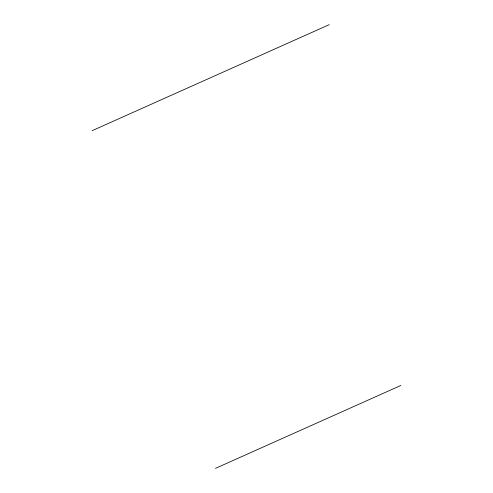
<?xml version="1.0" encoding="UTF-8"?>
<svg xmlns="http://www.w3.org/2000/svg" width="493" height="493" viewBox="0 0 493 493"><rect width="100%" height="100%" fill="white"/><g stroke="black" fill="none" stroke-linecap="round" stroke-linejoin="round"><path stroke-width="0.74" d="M92.154 130.676L329.25 24.65M215.496 468.35L400.846 385.464"/></g></svg>
